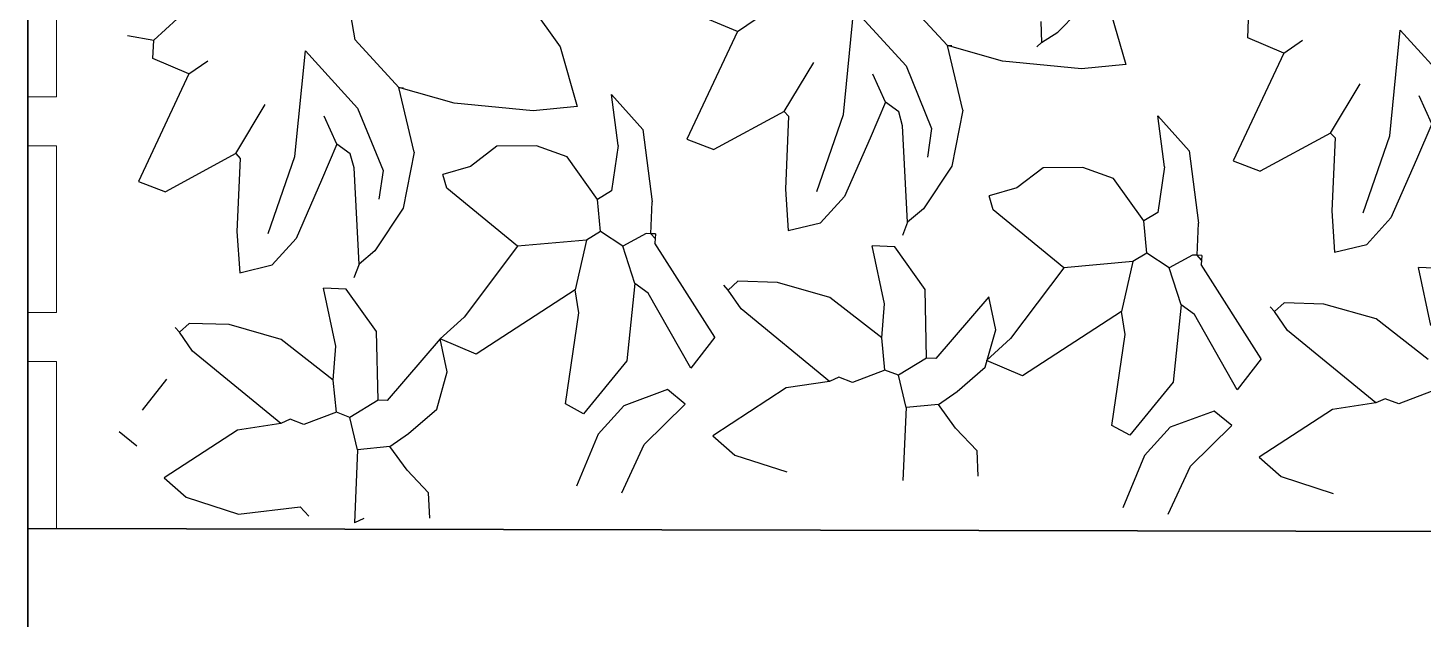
# Model space of a CAD drawing. Header units: inches. Extents: x 2013 to 15569, y -2551 to 2524.
# Drawn here: x 4568.6 to 4665.9, y 698.3 to 739.6 of the extents above; entities that cross this region are included whole.
import ezdxf

# ---------------------------------------------------------------- set-up
doc = ezdxf.new("R2010")
doc.units = ezdxf.units.IN
doc.header["$MEASUREMENT"] = 0
doc.layers.add('A-FURN', color=8, linetype='Continuous', lineweight=18)
doc.layers.add('A-WALL-FULL', color=7, linetype='Continuous', lineweight=35)
doc.layers.add('VERDE_siepe', color=96, linetype='Continuous')

msp = doc.modelspace()

# ---------------------------------------------------------------- linework, layer by layer
at = {"layer": 'A-FURN'}
for p, q in [((4568.572, 734.755), (4568.572, 746.391)), ((4570.572, 734.755), (4570.572, 746.391)), ((4568.572, 734.755), (4570.572, 734.755)), ((4568.572, 719.697), (4568.572, 731.332)), ((4568.572, 731.332), (4570.572, 731.332)), ((4570.572, 719.697), (4570.572, 731.332)), ((4568.572, 719.697), (4570.572, 719.697)), ((4568.572, 704.638), (4568.572, 716.274)), ((4568.572, 716.274), (4570.572, 716.274)), ((4570.572, 716.274), (4570.572, 704.634))]:
    msp.add_line(p, q, dxfattribs=at)
at = {"layer": 'A-WALL-FULL'}
for p, q in [((4568.572, 1062.818), (4568.572, -134.28)), ((4568.572, 704.638), (4568.572, 704.638)), ((4568.572, 704.638), (4793.572, 704.148))]:
    msp.add_line(p, q, dxfattribs=at)
at = {"layer": 'VERDE_siepe'}
for p, q in [((4591.392, 738.725), (4590.631, 743.228)), ((4580.671, 741.747), (4577.346, 738.699)), ((4632.698, 738.338), (4629.651, 741.663)), ((4603.659, 741.107), (4605.684, 738.233)), ((4625.456, 733.521), (4626.186, 740.892)), ((4626.186, 740.892), (4629.821, 736.902)), ((4640.414, 739.256), (4641.765, 740.663)), ((4643.942, 741.171), (4645.143, 737.014)), ((4618.056, 739.296), (4615.549, 740.363)), ((4618.056, 739.296), (4619.372, 740.196)), ((4639.218, 740.012), (4639.275, 738.53)), ((4653.654, 738.861), (4653.709, 740.135)), ((4575.527, 739.02), (4577.346, 738.699)), ((4577.29, 737.425), (4577.346, 738.699)), ((4594.439, 735.401), (4591.392, 738.725)), ((4618.056, 739.296), (4614.537, 731.788)), ((4639.275, 738.53), (4640.414, 739.256)), ((4656.161, 737.794), (4653.654, 738.861)), ((4656.161, 737.794), (4657.477, 738.694)), ((4663.561, 732.019), (4664.291, 739.39)), ((4664.291, 739.39), (4667.926, 735.4)), ((4587.197, 730.584), (4587.927, 737.955)), ((4587.927, 737.955), (4591.563, 733.965)), ((4605.684, 738.233), (4606.884, 734.076)), ((4632.698, 738.338), (4633.017, 738.324)), ((4633.779, 733.822), (4632.698, 738.338)), ((4636.554, 737.242), (4632.698, 738.338)), ((4639.275, 738.53), (4638.943, 738.226)), ((4656.161, 737.794), (4652.642, 730.286)), ((4579.798, 736.358), (4577.29, 737.425)), ((4579.798, 736.358), (4581.113, 737.258)), ((4621.325, 733.726), (4623.39, 737.148)), ((4629.821, 736.902), (4631.604, 732.539)), ((4642.059, 736.709), (4636.554, 737.242)), ((4645.143, 737.014), (4642.059, 736.709)), ((4579.798, 736.358), (4576.278, 728.85)), ((4628.376, 734.376), (4627.503, 736.33)), ((4659.43, 732.224), (4661.495, 735.646)), ((4594.439, 735.401), (4594.759, 735.387)), ((4595.52, 730.884), (4594.439, 735.401)), ((4598.295, 734.304), (4594.439, 735.401)), ((4609.73, 731.359), (4609.271, 734.914)), ((4609.271, 734.914), (4611.468, 732.472)), ((4666.481, 732.875), (4665.608, 734.828)), ((4583.066, 730.789), (4585.131, 734.21)), ((4591.563, 733.965), (4593.345, 729.601)), ((4603.8, 733.771), (4598.295, 734.304)), ((4606.884, 734.076), (4603.8, 733.771)), ((4621.325, 733.726), (4616.421, 731.067)), ((4621.325, 733.726), (4621.63, 733.394)), ((4628.376, 734.376), (4627.309, 731.87)), ((4629.304, 733.698), (4628.376, 734.376)), ((4629.581, 732.729), (4629.304, 733.698)), ((4633.779, 733.822), (4633.01, 729.921)), ((4590.117, 731.439), (4589.245, 733.392)), ((4621.63, 733.394), (4621.407, 728.297)), ((4623.589, 728.148), (4625.456, 733.521)), ((4629.926, 726.01), (4629.581, 732.729)), ((4647.835, 729.857), (4647.376, 733.412)), ((4647.376, 733.412), (4649.573, 730.97)), ((4666.481, 732.875), (4665.414, 730.368)), ((4611.468, 732.472), (4612.112, 727.425)), ((4614.537, 731.788), (4616.421, 731.067)), ((4627.309, 731.87), (4625.535, 727.797)), ((4631.604, 732.539), (4631.313, 730.538)), ((4659.43, 732.224), (4654.526, 729.565)), ((4659.43, 732.224), (4659.735, 731.892)), ((4659.735, 731.892), (4659.512, 726.795)), ((4661.694, 726.646), (4663.561, 732.019)), ((4583.066, 730.789), (4578.162, 728.13)), ((4583.066, 730.789), (4583.371, 730.456)), ((4590.117, 731.439), (4589.05, 728.932)), ((4591.045, 730.761), (4590.117, 731.439)), ((4595.52, 730.884), (4594.751, 726.983)), ((4601.282, 731.304), (4599.451, 729.892)), ((4604.047, 731.33), (4601.282, 731.304)), ((4606.184, 730.556), (4604.047, 731.33)), ((4609.73, 731.359), (4609.272, 728.187)), ((4649.573, 730.97), (4650.217, 725.923)), ((4583.371, 730.456), (4583.149, 725.359)), ((4585.33, 725.21), (4587.197, 730.584)), ((4591.322, 729.791), (4591.045, 730.761)), ((4599.451, 729.892), (4597.512, 729.339)), ((4608.289, 727.591), (4606.184, 730.556)), ((4633.01, 729.921), (4631.036, 726.929)), ((4639.387, 729.802), (4637.556, 728.39)), ((4642.152, 729.828), (4639.387, 729.802)), ((4644.289, 729.054), (4642.152, 729.828)), ((4647.835, 729.857), (4647.377, 726.685)), ((4652.642, 730.286), (4654.526, 729.565)), ((4665.414, 730.368), (4663.64, 726.295)), ((4576.278, 728.85), (4578.162, 728.13)), ((4589.05, 728.932), (4587.276, 724.859)), ((4591.668, 723.072), (4591.322, 729.791)), ((4593.345, 729.601), (4593.054, 727.601)), ((4597.788, 728.369), (4597.512, 729.339)), ((4646.394, 726.089), (4644.289, 729.054)), ((4602.72, 724.323), (4597.788, 728.369)), ((4609.272, 728.187), (4608.289, 727.591)), ((4621.407, 728.297), (4621.601, 725.415)), ((4637.556, 728.39), (4635.617, 727.837)), ((4594.751, 726.983), (4592.778, 723.991)), ((4608.511, 725.347), (4608.289, 727.591)), ((4612.015, 725.195), (4612.112, 727.425)), ((4625.535, 727.797), (4623.859, 725.955)), ((4631.036, 726.929), (4629.926, 726.01)), ((4635.894, 726.867), (4635.617, 727.837)), ((4621.601, 725.415), (4623.859, 725.955)), ((4629.926, 726.01), (4629.566, 725.068)), ((4640.825, 722.821), (4635.894, 726.867)), ((4647.377, 726.685), (4646.394, 726.089)), ((4646.616, 723.845), (4646.394, 726.089)), ((4650.12, 723.693), (4650.217, 725.923)), ((4659.512, 726.795), (4659.706, 723.913)), ((4663.64, 726.295), (4661.964, 724.453)), ((4583.149, 725.359), (4583.342, 722.478)), ((4608.511, 725.347), (4607.527, 724.751)), ((4610.061, 724.322), (4608.511, 725.347)), ((4611.696, 725.208), (4610.061, 724.322)), ((4612.015, 725.195), (4611.696, 725.208)), ((4612.334, 725.181), (4612.015, 725.195)), ((4612.32, 724.862), (4612.015, 725.195)), ((4612.334, 725.181), (4612.32, 724.862)), ((4587.276, 724.859), (4585.6, 723.017)), ((4592.778, 723.991), (4591.668, 723.072)), ((4602.72, 724.323), (4598.993, 719.378)), ((4607.527, 724.751), (4602.72, 724.323)), ((4607.527, 724.751), (4606.737, 721.275)), ((4610.906, 721.731), (4610.061, 724.322)), ((4612.32, 724.862), (4612.306, 724.543)), ((4616.488, 717.977), (4612.306, 724.543)), ((4629.037, 724.271), (4627.445, 724.34)), ((4628.316, 720.294), (4627.445, 724.34)), ((4631.143, 721.306), (4629.037, 724.271)), ((4659.706, 723.913), (4661.964, 724.453)), ((4583.342, 722.478), (4585.6, 723.017)), ((4591.668, 723.072), (4591.308, 722.13)), ((4645.632, 723.25), (4640.825, 722.821)), ((4645.632, 723.25), (4644.842, 719.773)), ((4646.616, 723.845), (4645.632, 723.25)), ((4648.166, 722.82), (4646.616, 723.845)), ((4649.801, 723.707), (4648.166, 722.82)), ((4650.12, 723.693), (4649.801, 723.707)), ((4650.439, 723.679), (4650.12, 723.693)), ((4650.425, 723.36), (4650.12, 723.693)), ((4650.425, 723.36), (4650.411, 723.041)), ((4654.593, 716.475), (4650.411, 723.041)), ((4650.439, 723.679), (4650.425, 723.36)), ((4640.825, 722.821), (4637.098, 717.876)), ((4649.011, 720.229), (4648.166, 722.82)), ((4667.142, 722.769), (4665.55, 722.838)), ((4666.421, 718.792), (4665.55, 722.838)), ((4590.778, 721.333), (4589.186, 721.403)), ((4590.057, 717.357), (4589.186, 721.403)), ((4592.884, 718.369), (4590.778, 721.333)), ((4606.737, 721.275), (4599.838, 716.788)), ((4606.985, 719.668), (4606.737, 721.275)), ((4610.906, 721.731), (4610.352, 716.329)), ((4611.834, 721.053), (4610.906, 721.731)), ((4614.798, 715.816), (4611.834, 721.053)), ((4617.414, 721.266), (4617.11, 721.598)), ((4618.08, 721.876), (4617.414, 721.266)), ((4618.315, 719.95), (4617.414, 721.266)), ((4620.856, 721.792), (4618.08, 721.876)), ((4624.497, 720.754), (4620.856, 721.792)), ((4631.253, 716.513), (4631.143, 721.306)), ((4628.123, 717.927), (4624.497, 720.754)), ((4628.123, 717.926), (4628.316, 720.294)), ((4635.589, 720.792), (4631.89, 716.485)), ((4636.069, 718.491), (4635.589, 720.792)), ((4649.011, 720.229), (4648.457, 714.828)), ((4649.939, 719.551), (4649.011, 720.229)), ((4655.519, 719.764), (4655.215, 720.096)), ((4656.185, 720.374), (4655.519, 719.764)), ((4658.961, 720.29), (4656.185, 720.374)), ((4662.602, 719.252), (4658.961, 720.29)), ((4598.993, 719.378), (4597.33, 717.855)), ((4606.071, 713.323), (4606.985, 719.668)), ((4624.479, 714.893), (4618.315, 719.95)), ((4644.842, 719.773), (4637.943, 715.286)), ((4645.091, 718.166), (4644.842, 719.773)), ((4652.903, 714.314), (4649.939, 719.551)), ((4656.42, 718.448), (4655.519, 719.764)), ((4666.228, 716.425), (4662.602, 719.252)), ((4579.156, 718.328), (4578.851, 718.661)), ((4579.821, 718.938), (4579.156, 718.328)), ((4580.056, 717.013), (4579.156, 718.328)), ((4582.598, 718.855), (4579.821, 718.938)), ((4586.238, 717.816), (4582.598, 718.855)), ((4592.994, 713.576), (4592.884, 718.369)), ((4635.341, 715.884), (4636.069, 718.491)), ((4644.176, 711.821), (4645.091, 718.166)), ((4662.584, 713.391), (4656.42, 718.448)), ((4589.864, 714.989), (4586.238, 717.816)), ((4589.864, 714.989), (4590.057, 717.357)), ((4597.33, 717.855), (4593.632, 713.548)), ((4597.81, 715.553), (4597.33, 717.855)), ((4599.838, 716.788), (4597.33, 717.855)), ((4616.488, 717.977), (4614.798, 715.816)), ((4628.344, 715.682), (4628.123, 717.926)), ((4637.098, 717.876), (4635.435, 716.353)), ((4586.22, 711.956), (4580.056, 717.013)), ((4610.352, 716.329), (4607.317, 712.631)), ((4631.253, 716.513), (4629.286, 715.321)), ((4631.89, 716.485), (4631.253, 716.513)), ((4637.943, 715.286), (4635.435, 716.353)), ((4654.593, 716.475), (4652.903, 714.314)), ((4597.082, 712.946), (4597.81, 715.553)), ((4628.344, 715.682), (4626.072, 714.824)), ((4629.286, 715.321), (4628.344, 715.682)), ((4629.826, 713.064), (4629.286, 715.321)), ((4633.386, 714.185), (4635.341, 715.884)), ((4578.229, 715.04), (4576.54, 712.878)), ((4590.085, 712.745), (4589.864, 714.989)), ((4613.191, 714.322), (4610.13, 713.19)), ((4614.423, 713.31), (4613.191, 714.322)), ((4621.457, 714.437), (4616.333, 711.099)), ((4624.479, 714.893), (4621.457, 714.437)), ((4625.13, 715.184), (4624.479, 714.893)), ((4626.072, 714.824), (4625.13, 715.184)), ((4648.457, 714.828), (4645.422, 711.129)), ((4592.994, 713.576), (4591.027, 712.384)), ((4593.632, 713.548), (4592.994, 713.576)), ((4607.317, 712.631), (4606.071, 713.323)), ((4611.548, 710.489), (4614.423, 713.31)), ((4632.07, 713.285), (4629.826, 713.064)), ((4632.07, 713.285), (4633.386, 714.185)), ((4633.274, 711.637), (4632.07, 713.285)), ((4662.584, 713.391), (4659.562, 712.935)), ((4663.235, 713.682), (4662.584, 713.391)), ((4664.177, 713.322), (4663.235, 713.682)), ((4666.449, 714.18), (4664.177, 713.322)), ((4590.085, 712.745), (4587.813, 711.886)), ((4591.027, 712.384), (4590.085, 712.745)), ((4591.567, 710.126), (4591.027, 712.384)), ((4595.127, 711.247), (4597.082, 712.946)), ((4610.13, 713.19), (4608.355, 711.215)), ((4629.826, 713.064), (4629.604, 707.966)), ((4651.296, 712.82), (4648.235, 711.688)), ((4652.528, 711.808), (4651.296, 712.82)), ((4659.562, 712.935), (4654.438, 709.597)), ((4576.165, 710.373), (4574.932, 711.384)), ((4583.198, 711.499), (4578.074, 708.161)), ((4586.22, 711.956), (4583.198, 711.499)), ((4586.871, 712.246), (4586.22, 711.956)), ((4587.813, 711.886), (4586.871, 712.246)), ((4634.779, 710.045), (4633.274, 711.637)), ((4645.422, 711.129), (4644.176, 711.821)), ((4648.235, 711.688), (4646.46, 709.713)), ((4649.653, 708.988), (4652.528, 711.808)), ((4593.811, 710.347), (4591.567, 710.126)), ((4593.811, 710.347), (4595.127, 711.247)), ((4595.016, 708.699), (4593.811, 710.347)), ((4608.355, 711.215), (4606.831, 707.576)), ((4610.004, 707.118), (4611.548, 710.489)), ((4616.333, 711.098), (4617.87, 709.754)), ((4591.567, 710.126), (4591.345, 705.029)), ((4617.87, 709.754), (4621.508, 708.571)), ((4634.856, 708.283), (4634.779, 710.045)), ((4646.46, 709.713), (4644.936, 706.074)), ((4654.438, 709.596), (4655.975, 708.253)), ((4596.52, 707.107), (4595.016, 708.699)), ((4648.109, 705.617), (4649.653, 708.988)), ((4578.075, 708.16), (4579.611, 706.817)), ((4655.975, 708.253), (4659.613, 707.069)), ((4579.611, 706.817), (4583.25, 705.634)), ((4596.597, 705.345), (4596.52, 707.107)), ((4583.25, 705.634), (4587.563, 706.151)), ((4588.172, 705.486), (4587.563, 706.151)), ((4591.995, 705.319), (4591.345, 705.029))]:
    msp.add_line(p, q, dxfattribs=at)

doc.saveas('drawing.dxf')
